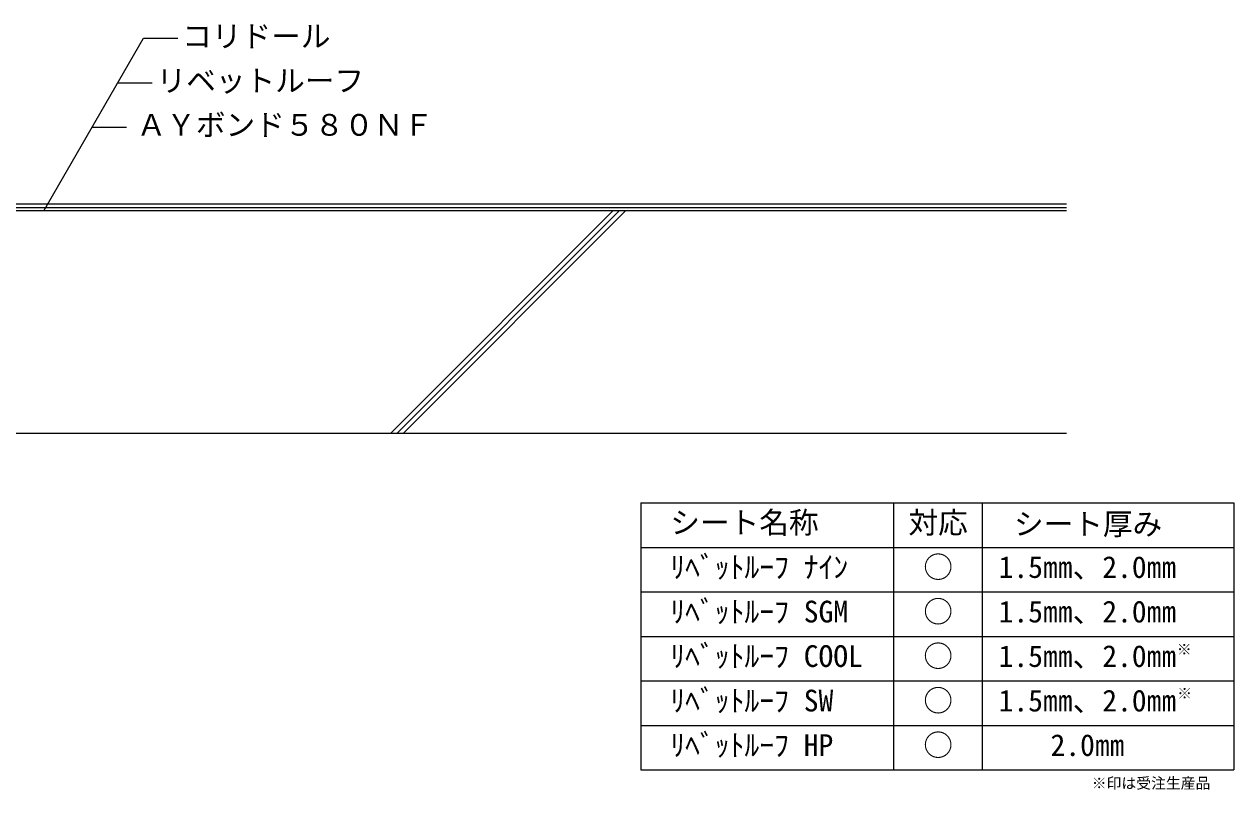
# Model space of a CAD drawing. Units: millimetres, scale not verified. Extents: x -607 to 714, y -501 to 378.
# Drawn here: x -102 to 714, y -501 to 15 of the extents above; entities that cross this region are included whole.
import ezdxf
from ezdxf.enums import TextEntityAlignment as Align

# ---------------------------------------------------------------- set-up
doc = ezdxf.new("R2010")
doc.units = ezdxf.units.MM
doc.header["$LTSCALE"] = 5
for name, color, linetype, lineweight in [('0-0', 7, 'Continuous', 9), ('1-0', 7, 'Continuous', 9), ('A-0', 7, 'Continuous', 9), ('E-0', 7, 'Continuous', 9)]:
    doc.layers.add(name, color=color, linetype=linetype, lineweight=lineweight)
doc.styles.add('ＭＳ ゴシック', font='')
doc.styles.get('ＭＳ ゴシック').set_extended_font_data('MS Gothic')

msp = doc.modelspace()

# ---------------------------------------------------------------- linework, layer by layer
at = {"layer": '0-0'}
for p, q in [((-447.481, -110.877), (601.399, -110.877)), ((145.674, -260.877), (295.674, -110.877)), ((149.917, -260.877), (299.917, -110.877)), ((154.159, -260.877), (304.159, -110.877)), ((-397.481, -260.877), (601.399, -260.877))]:
    msp.add_line(p, q, dxfattribs=at)
at = {"layer": '1-0'}
msp.add_line((-446.481, -108.877), (601.399, -108.877), dxfattribs=at)
at = {"layer": 'A-0'}
for p, q in [((-372.481, -106.377), (601.399, -106.377)), ((-371.64, -108.877), (601.399, -108.877))]:
    msp.add_line(p, q, dxfattribs=at)
at = {"layer": 'E-0'}
for p, q in [((-88.353, -111.118), (-21.137, 5.304)), ((-21.137, 5.304), (1.957, 5.304)), ((-38.458, -24.696), (-15.364, -24.696)), ((-55.778, -54.696), (-32.684, -54.696)), ((314.209, -307.886), (314.209, -487.886)), ((314.209, -307.886), (714.209, -307.886)), ((484.813, -307.886), (484.813, -487.886)), ((544.813, -487.886), (544.813, -307.886)), ((714.209, -307.886), (714.209, -487.886)), ((314.209, -337.886), (714.209, -337.886)), ((314.209, -367.886), (714.209, -367.886)), ((314.209, -397.886), (714.209, -397.886)), ((314.209, -427.886), (714.209, -427.886)), ((314.209, -457.886), (714.209, -457.886)), ((314.209, -487.886), (714.209, -487.886))]:
    msp.add_line(p, q, dxfattribs=at)

# ---------------------------------------------------------------- texts
at = {"layer": 'E-0', "style": 'ＭＳ ゴシック'}
for s, height, p in [('コリドール', 14.66, (5.032, -5.031)), ('リベットルーフ', 14.66, (-12.289, -35.031)), ('ＡＹボンド５８０ＮＦ', 14.66, (-25.773, -64.81)), ('シート名称', 14.66, (334.209, -332.886)), ('対応', 14.66, (494.813, -332.886)), ('シート厚み', 14.66, (565.939, -333.823)), ('ﾘﾍﾞｯﾄﾙｰﾌ ﾅｲﾝ', 14.66, (334.209, -362.886)), ('○', 14.66, (504.813, -362.886)), ('1.5㎜、2.0㎜', 14.66, (555.585, -362.886)), ('ﾘﾍﾞｯﾄﾙｰﾌ SGM', 14.66, (334.209, -392.886)), ('○', 14.66, (504.813, -392.886)), ('1.5㎜、2.0㎜', 14.66, (555.585, -392.886)), ('ﾘﾍﾞｯﾄﾙｰﾌ COOL', 14.66, (334.209, -422.886)), ('○', 14.66, (504.813, -422.886)), ('1.5㎜、2.0㎜', 14.66, (555.585, -422.886)), ('※', 7.331, (675.787, -412.502)), ('ﾘﾍﾞｯﾄﾙｰﾌ SW', 14.66, (334.209, -452.886)), ('○', 14.66, (504.813, -452.886)), ('1.5㎜、2.0㎜', 14.66, (555.585, -452.886)), ('※', 7.331, (676.033, -442.142)), ('ﾘﾍﾞｯﾄﾙｰﾌ HP', 14.66, (334.209, -482.886)), ('○', 14.66, (504.813, -482.886)), ('2.0㎜', 14.66, (590.585, -482.886)), ('※印は受注生産品', 7.331, (618.414, -502.683))]:
    msp.add_text(s, height=height, dxfattribs=at).set_placement(p, align=Align.BOTTOM_LEFT)

doc.saveas('drawing.dxf')
